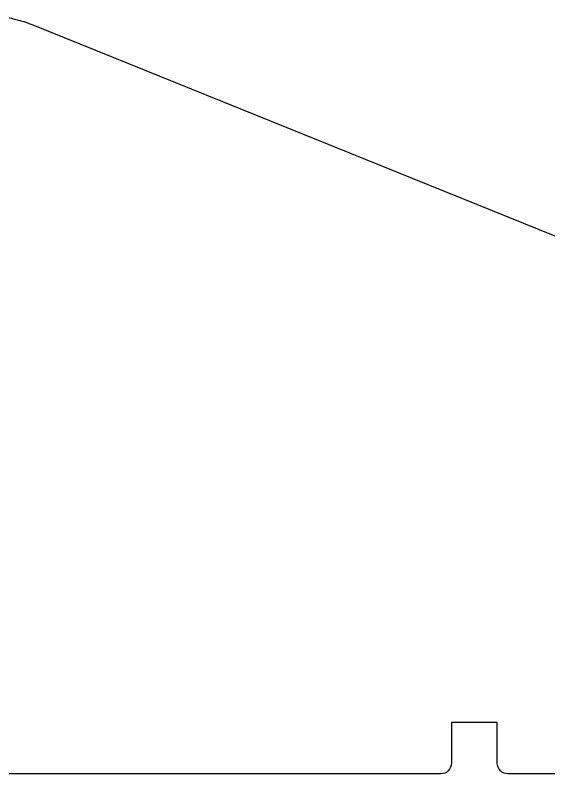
# Model space of a CAD drawing. Header units: millimetres. Extents: x 1 to 192, y -419 to -34.
# Drawn here: x 48.8 to 96.5, y -281.1 to -213.2 of the extents above; entities that cross this region are included whole.
import ezdxf

# ---------------------------------------------------------------- set-up
doc = ezdxf.new("R2010")
doc.units = ezdxf.units.MM
doc.layers.add('PERIMETER D 4.0', color=5, linetype='CONTINUOUS')

msp = doc.modelspace()

# ---------------------------------------------------------------- linework, layer by layer
at = {"layer": 'PERIMETER D 4.0'}
msp.add_lwpolyline([(153.85471941226183, -281.0716285729042), (92.8547194122618, -281.07162857290416, -0.41421356237311696), (91.90471941226184, -280.1216285729042), (91.90471941226184, -276.47162857290425), (87.80471941226182, -276.47162857290425), (87.80471941226185, -280.1216285729042, -0.414213562373106), (86.85471941226183, -281.0716285729042), (42.85471941226183, -281.0716285729042, -0.4142135623731005), (41.90471941226183, -280.1216285729042), (41.904719412261784, -276.4716285729042), (37.804719412261846, -276.4716285729042), (37.80471941226186, -280.1216285729042, -0.4142135623730745), (36.85471941226184, -281.0716285729043), (28.85471941226183, -281.0716285729042, -0.4142135623730745), (27.904719412261834, -280.1216285729042), (27.904719412261834, -272.2716285729042), (15.904719412261832, -272.2716285729042), (15.904719412261827, -271.6142464094588), (1.3747238164820563, -223.48044699719125, -0.5029329600249469), (8.985521231674344, -213.23300000000006), (45.88147439019033, -213.23300000000006, -0.09628904819753639), (50.358023181510475, -214.10315293792695), (192.00351099866438, -271.33164478727144)], format="xyb", dxfattribs=at)

doc.saveas('drawing.dxf')
